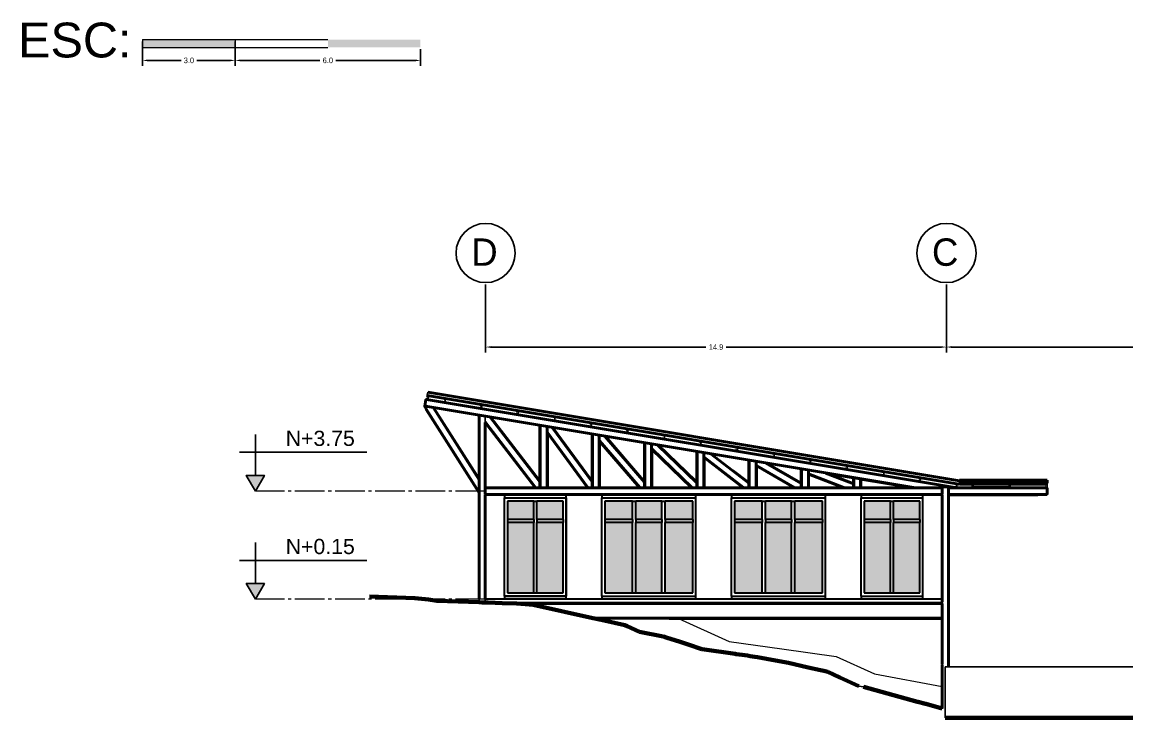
# Model space of a CAD drawing. Header units: metres. Extents: x -57 to 501, y 45 to 307.
# Drawn here: x -55.09 to -19.32, y 101.25 to 123.77 of the extents above; entities that cross this region are included whole.
import ezdxf

# ---------------------------------------------------------------- set-up
doc = ezdxf.new("R2010")
doc.units = ezdxf.units.M
doc.linetypes.add('ACAD_ISO04W100', pattern=[30, 24, -3, 0, -3])
doc.layers.add('Acotación', color=250, linetype='Continuous', lineweight=9)
doc.layers.add('Lámina', color=7, linetype='Continuous', lineweight=30)
doc.layers.add('atras', color=7, linetype='Continuous')
doc.layers.add('SectionCutEdges', color=7, linetype='Continuous')
doc.styles.add('Anotativo', font='arial.ttf')
doc.dimstyles.get("Standard").update_dxf_attribs({"dimtxt": 0.18, "dimasz": 0.18, "dimexe": 0.18, "dimexo": 0.0625, "dimgap": 0.09, "dimtad": 0, "dimtih": 1, "dimtoh": 1, "dimdec": 1, "dimzin": 0, "dimdsep": 46, "dimtxsty": 'Standard', "dimcen": 0.09, "dimadec": 0, "dimazin": 0, "dimtfac": 1, "dimtdec": 1, "dimtofl": 0, "dimtmove": 0, "dimatfit": 3, "dimfxl": 1, "dimtolj": 1, "dimtzin": 0, "dimarcsym": 0})

# ---------------------------------------------------------------- blocks, each defined once
blk = doc.blocks.new('*D33')
at = {"layer": 'atras', "color": 0, "lineweight": -2, "transparency": 16777216}
for p, q in [((-40.083, 115.271), (-40.083, 113.07)), ((-25.162, 115.271), (-25.162, 113.07)), ((-39.903, 113.25), (-32.952, 113.25)), ((-25.342, 113.25), (-32.292, 113.25))]:
    blk.add_line(p, q, dxfattribs=at)
at = {"layer": 'atras', "color": 0, "transparency": 16777216}
for points in [[(-39.903, 113.28), (-39.903, 113.22), (-40.083, 113.25)], [(-25.342, 113.28), (-25.342, 113.22), (-25.162, 113.25)]]:
    blk.add_solid(points, dxfattribs=at)
at = {"layer": 'Defpoints', "color": 0, "transparency": 16777216}
for p in [(-40.083, 115.334), (-25.162, 115.334), (-25.162, 113.25)]:
    blk.add_point(p, dxfattribs=at)
at = {"layer": 'atras', "color": 0, "transparency": 16777216, "insert": (-32.622, 113.25), "char_height": 0.18, "attachment_point": 5}
blk.add_mtext('\\A1;14.9', dxfattribs=at)
blk = doc.blocks.new('*D34')
at = {"layer": 'atras', "color": 0, "lineweight": -2, "transparency": 16777216}
for p, q in [((-25.162, 115.271), (-25.162, 113.07)), ((-10.102, 115.271), (-10.102, 113.07)), ((-24.982, 113.25), (-17.932, 113.25)), ((-10.282, 113.25), (-17.332, 113.25))]:
    blk.add_line(p, q, dxfattribs=at)
at = {"layer": 'atras', "color": 0, "transparency": 16777216}
for points in [[(-24.982, 113.28), (-24.982, 113.22), (-25.162, 113.25)], [(-10.282, 113.28), (-10.282, 113.22), (-10.102, 113.25)]]:
    blk.add_solid(points, dxfattribs=at)
at = {"layer": 'Defpoints', "color": 0, "transparency": 16777216}
for p in [(-25.162, 115.334), (-10.102, 115.334), (-10.102, 113.25)]:
    blk.add_point(p, dxfattribs=at)
at = {"layer": 'atras', "color": 0, "transparency": 16777216, "insert": (-17.632, 113.25), "char_height": 0.18, "attachment_point": 5}
blk.add_mtext('\\A1;15.1', dxfattribs=at)
blk = doc.blocks.new('*D82')
at = {"layer": 'Acotación', "color": 0, "lineweight": -2, "transparency": 16777216}
for p, q in [((-51.193, 123.137), (-51.193, 122.346)), ((-48.193, 123.137), (-48.193, 122.346)), ((-51.013, 122.526), (-49.948, 122.526)), ((-48.373, 122.526), (-49.438, 122.526))]:
    blk.add_line(p, q, dxfattribs=at)
at = {"layer": 'Acotación', "color": 0, "transparency": 16777216}
for points in [[(-51.013, 122.556), (-51.013, 122.496), (-51.193, 122.526)], [(-48.373, 122.556), (-48.373, 122.496), (-48.193, 122.526)]]:
    blk.add_solid(points, dxfattribs=at)
at = {"layer": 'Defpoints', "color": 0, "transparency": 16777216}
for p in [(-51.193, 123.199), (-48.193, 123.199), (-48.193, 122.526)]:
    blk.add_point(p, dxfattribs=at)
at = {"layer": 'Acotación', "color": 0, "transparency": 16777216, "insert": (-49.693, 122.526), "char_height": 0.18, "attachment_point": 5}
blk.add_mtext('\\A1;3.0', dxfattribs=at)
blk = doc.blocks.new('*D83')
at = {"layer": 'Acotación', "color": 0, "lineweight": -2, "transparency": 16777216}
for p, q in [((-48.193, 122.887), (-48.193, 122.346)), ((-42.193, 122.887), (-42.193, 122.346)), ((-48.013, 122.526), (-45.448, 122.526)), ((-42.373, 122.526), (-44.938, 122.526))]:
    blk.add_line(p, q, dxfattribs=at)
at = {"layer": 'Acotación', "color": 0, "transparency": 16777216}
for points in [[(-48.013, 122.556), (-48.013, 122.496), (-48.193, 122.526)], [(-42.373, 122.556), (-42.373, 122.496), (-42.193, 122.526)]]:
    blk.add_solid(points, dxfattribs=at)
at = {"layer": 'Defpoints', "color": 0, "transparency": 16777216}
for p in [(-48.193, 122.949), (-42.193, 122.949), (-42.193, 122.526)]:
    blk.add_point(p, dxfattribs=at)
at = {"layer": 'Acotación', "color": 0, "transparency": 16777216, "insert": (-45.193, 122.526), "char_height": 0.18, "attachment_point": 5}
blk.add_mtext('\\A1;6.0', dxfattribs=at)

msp = doc.modelspace()

# ---------------------------------------------------------------- hatches: boundary and pattern name
h = msp.add_hatch(color=256)
h.dxf.hatch_style = 1
h.set_gradient(color1=(147, 149, 152), name='HEMISPHERICAL')
h.paths.add_polyline_path([(-38.523, 108.265), (-39.373, 108.265), (-39.373, 107.671), (-38.523, 107.671)])
h.paths.add_polyline_path([(-37.573, 108.265), (-38.423, 108.265), (-38.423, 107.671), (-37.573, 107.671)])
h.paths.add_polyline_path([(-38.523, 107.571), (-39.373, 107.571), (-39.373, 105.291), (-38.523, 105.291)])
h.paths.add_polyline_path([(-37.573, 107.571), (-38.423, 107.571), (-38.423, 105.291), (-37.573, 105.291)])
h.paths.add_polyline_path([(-35.323, 108.265), (-36.223, 108.265), (-36.223, 107.671), (-35.323, 107.671)])
h.paths.add_polyline_path([(-34.373, 108.265), (-35.223, 108.265), (-35.223, 107.671), (-34.373, 107.671)])
h.paths.add_polyline_path([(-33.373, 108.265), (-34.273, 108.265), (-34.273, 107.671), (-33.373, 107.671)])
h.paths.add_polyline_path([(-35.323, 107.571), (-36.223, 107.571), (-36.223, 105.291), (-35.323, 105.291)])
h.paths.add_polyline_path([(-34.373, 107.571), (-35.223, 107.571), (-35.223, 105.291), (-34.373, 105.291)])
h.paths.add_polyline_path([(-33.373, 107.571), (-34.273, 107.571), (-34.273, 105.291), (-33.373, 105.291)])
h.paths.add_polyline_path([(-31.123, 108.265), (-32.023, 108.265), (-32.023, 107.671), (-31.123, 107.671)])
h.paths.add_polyline_path([(-30.173, 108.265), (-31.023, 108.265), (-31.023, 107.671), (-30.173, 107.671)])
h.paths.add_polyline_path([(-29.173, 108.265), (-30.073, 108.265), (-30.073, 107.671), (-29.173, 107.671)])
h.paths.add_polyline_path([(-26.973, 108.265), (-27.823, 108.265), (-27.823, 107.671), (-26.973, 107.671)])
h.paths.add_polyline_path([(-26.023, 108.265), (-26.873, 108.265), (-26.873, 107.671), (-26.023, 107.671)])
h.paths.add_polyline_path([(-31.123, 107.571), (-32.023, 107.571), (-32.023, 105.291), (-31.123, 105.291)])
h.paths.add_polyline_path([(-30.173, 107.571), (-31.023, 107.571), (-31.023, 105.291), (-30.173, 105.291)])
h.paths.add_polyline_path([(-29.173, 107.571), (-30.073, 107.571), (-30.073, 105.291), (-29.173, 105.291)])
h.paths.add_polyline_path([(-26.973, 107.571), (-27.823, 107.571), (-27.823, 105.291), (-26.973, 105.291)])
h.paths.add_polyline_path([(-26.023, 107.571), (-26.873, 107.571), (-26.873, 105.291), (-26.023, 105.291)])
at = {"layer": 'Acotación'}
h = msp.add_hatch(color=256, dxfattribs=at)
h.dxf.hatch_style = 1
h.paths.add_polyline_path([(-48.193, 123.199), (-51.193, 123.199), (-51.193, 122.949), (-48.193, 122.949)])
h.paths.add_polyline_path([(-42.193, 123.199), (-45.193, 123.199), (-45.193, 122.949), (-42.193, 122.949)])
at = {"layer": 'atras', "true_color": 0x939598}
h = msp.add_hatch(color=252, dxfattribs=at)
h.dxf.hatch_style = 1
h.paths.add_polyline_path([(-47.247, 109.098), (-47.833, 109.098), (-47.54, 108.591)])
h = msp.add_hatch(color=252, dxfattribs=at)
h.dxf.hatch_style = 1
h.paths.add_polyline_path([(-47.247, 105.598), (-47.833, 105.598), (-47.54, 105.091)])

# ---------------------------------------------------------------- linework, layer by layer
for p, q in [((-41.984, 111.64), (-41.98, 111.665)), ((-41.984, 111.64), (-41.979, 111.639)), ((-41.98, 111.665), (-41.977, 111.68)), ((-41.98, 111.665), (-41.93, 111.657)), ((-41.959, 111.789), (-41.979, 111.671)), ((-41.959, 111.789), (-41.979, 111.671)), ((-41.959, 111.789), (-41.979, 111.671)), ((-41.959, 111.789), (-41.979, 111.671)), ((-41.959, 111.789), (-41.979, 111.671)), ((-41.979, 111.639), (-41.975, 111.659)), ((-41.975, 111.695), (-41.977, 111.68)), ((-41.975, 111.695), (-41.959, 111.789)), ((-41.975, 111.695), (-24.753, 108.825)), ((-41.975, 111.659), (-41.936, 111.653)), ((-41.936, 111.653), (-41.951, 111.564)), ((-41.93, 111.657), (-41.947, 111.558)), ((-41.93, 111.657), (-41.435, 111.574)), ((-42.074, 111.339), (-42.075, 111.33)), ((-42.075, 111.33), (-42.034, 111.323)), ((-42.075, 111.329), (-42.012, 111.23)), ((-42.062, 111.327), (-42.075, 111.329)), ((-42.075, 111.329), (-42.075, 111.329)), ((-42.075, 111.329), (-42.075, 111.329)), ((-42.075, 111.329), (-42.075, 111.329)), ((-42.075, 111.329), (-42.075, 111.329)), ((-42.075, 111.329), (-42.075, 111.329)), ((-42.075, 111.329), (-42.075, 111.329)), ((-42.075, 111.329), (-42.075, 111.329)), ((-42.075, 111.329), (-42.075, 111.329)), ((-42.075, 111.329), (-42.075, 111.329)), ((-42.038, 111.557), (-42.074, 111.339)), ((-42.074, 111.339), (-42.035, 111.333)), ((-42.034, 111.322), (-42.062, 111.327)), ((-42.062, 111.327), (-42.019, 111.259)), ((-42.036, 111.566), (-42.038, 111.557)), ((-42.038, 111.557), (-41.999, 111.55)), ((-42.036, 111.566), (-41.997, 111.56)), ((-42.035, 111.333), (-42.034, 111.339)), ((-42.035, 111.33), (-42.035, 111.333)), ((-42.035, 111.33), (-42.025, 111.328)), ((-42.035, 111.33), (-42.034, 111.323)), ((-41.999, 111.55), (-42.034, 111.339)), ((-42.034, 111.323), (-42.034, 111.322)), ((-42.034, 111.322), (-42.019, 111.259)), ((-42.025, 111.328), (-41.789, 111.289)), ((-41.998, 111.557), (-41.999, 111.55)), ((-41.997, 111.56), (-41.998, 111.557)), ((-41.996, 111.566), (-41.997, 111.56)), ((-41.996, 111.566), (-41.992, 111.591)), ((-41.947, 111.558), (-41.996, 111.566)), ((-41.987, 111.59), (-41.992, 111.591)), ((-41.99, 111.57), (-41.987, 111.59)), ((-41.951, 111.564), (-41.99, 111.57)), ((-41.947, 111.558), (-41.452, 111.476)), ((-41.789, 111.289), (-41.779, 111.287)), ((-41.779, 111.287), (-40.296, 111.04)), ((-41.779, 111.287), (-41.777, 111.28)), ((-41.777, 111.28), (-40.298, 111.033)), ((-41.77, 111.278), (-41.777, 111.28)), ((-41.777, 111.28), (-41.777, 111.28)), ((-41.757, 111.276), (-41.77, 111.278)), ((-41.452, 111.476), (-41.448, 111.5)), ((-41.402, 111.467), (-41.452, 111.476)), ((-41.443, 111.499), (-41.448, 111.5)), ((-41.446, 111.48), (-41.443, 111.499)), ((-41.407, 111.473), (-41.446, 111.48)), ((-41.439, 111.55), (-41.435, 111.574)), ((-41.439, 111.55), (-41.434, 111.549)), ((-41.435, 111.574), (-41.386, 111.566)), ((-41.434, 111.549), (-41.431, 111.568)), ((-41.431, 111.568), (-41.392, 111.562)), ((-41.392, 111.562), (-41.407, 111.473)), ((-41.386, 111.566), (-41.402, 111.467)), ((-41.402, 111.467), (-40.268, 111.278)), ((-41.386, 111.566), (-40.252, 111.377)), ((-40.268, 111.278), (-40.264, 111.303)), ((-40.219, 111.27), (-40.268, 111.278)), ((-40.259, 111.302), (-40.264, 111.303)), ((-40.262, 111.282), (-40.259, 111.302)), ((-40.223, 111.276), (-40.262, 111.282)), ((-40.256, 111.352), (-40.252, 111.377)), ((-40.256, 111.352), (-40.251, 111.351)), ((-40.252, 111.377), (-40.202, 111.369)), ((-40.251, 111.351), (-40.248, 111.371)), ((-40.248, 111.371), (-40.208, 111.365)), ((-40.208, 111.365), (-40.223, 111.276)), ((-40.202, 111.369), (-40.219, 111.27)), ((-40.219, 111.27), (-39.084, 111.081)), ((-40.202, 111.369), (-39.068, 111.18)), ((-42.019, 111.259), (-42.012, 111.23)), ((-40.298, 111.033), (-40.296, 111.04)), ((-40.298, 111.03), (-40.298, 111.033)), ((-40.298, 111.03), (-40.298, 111.03)), ((-40.298, 111.03), (-40.258, 111.023)), ((-40.296, 111.04), (-40.096, 111.006)), ((-40.248, 111.021), (-40.258, 111.023)), ((-40.258, 111.023), (-40.258, 111.023)), ((-40.198, 111.013), (-40.248, 111.021)), ((-40.198, 111.013), (-40.098, 110.996)), ((-40.098, 110.996), (-40.096, 111.006)), ((-40.098, 110.828), (-40.098, 110.996)), ((-40.096, 111.006), (-39.937, 110.98)), ((-39.937, 110.98), (-39.923, 110.977)), ((-39.923, 110.977), (-38.325, 110.711)), ((-39.923, 110.977), (-39.917, 110.97)), ((-39.084, 111.081), (-39.08, 111.106)), ((-39.035, 111.073), (-39.084, 111.081)), ((-39.075, 111.105), (-39.08, 111.106)), ((-39.079, 111.085), (-39.075, 111.105)), ((-39.039, 111.079), (-39.079, 111.085)), ((-39.072, 111.155), (-39.068, 111.18)), ((-39.072, 111.155), (-39.067, 111.154)), ((-39.068, 111.18), (-39.019, 111.171)), ((-39.067, 111.154), (-39.064, 111.174)), ((-39.064, 111.174), (-39.024, 111.167)), ((-39.024, 111.167), (-39.039, 111.079)), ((-39.019, 111.171), (-39.035, 111.073)), ((-39.035, 111.073), (-37.901, 110.884)), ((-39.019, 111.171), (-37.884, 110.982)), ((-37.888, 110.958), (-37.884, 110.982)), ((-37.888, 110.958), (-37.883, 110.957)), ((-37.884, 110.982), (-37.835, 110.974)), ((-37.883, 110.957), (-37.88, 110.977)), ((-37.88, 110.977), (-37.841, 110.97)), ((-37.841, 110.97), (-37.856, 110.881)), ((-37.835, 110.974), (-37.851, 110.875)), ((-37.835, 110.974), (-36.701, 110.785)), ((-40.098, 110.812), (-40.098, 110.828)), ((-40.098, 110.812), (-40.028, 110.72)), ((-40.028, 110.72), (-40.018, 110.708)), ((-38.315, 110.71), (-38.325, 110.711)), ((-38.325, 110.704), (-38.325, 110.711)), ((-38.315, 110.71), (-38.095, 110.673)), ((-38.085, 110.671), (-38.095, 110.673)), ((-38.085, 110.486), (-38.085, 110.671)), ((-38.085, 110.671), (-37.929, 110.645)), ((-37.929, 110.645), (-37.915, 110.643)), ((-37.915, 110.643), (-36.633, 110.429)), ((-37.915, 110.643), (-37.909, 110.635)), ((-37.901, 110.884), (-37.897, 110.908)), ((-37.851, 110.875), (-37.901, 110.884)), ((-37.892, 110.908), (-37.897, 110.908)), ((-37.895, 110.888), (-37.892, 110.908)), ((-37.856, 110.881), (-37.895, 110.888)), ((-37.851, 110.875), (-36.717, 110.686)), ((-36.717, 110.686), (-36.713, 110.711)), ((-36.668, 110.678), (-36.717, 110.686)), ((-36.708, 110.71), (-36.713, 110.711)), ((-36.711, 110.691), (-36.708, 110.71)), ((-36.672, 110.684), (-36.711, 110.691)), ((-36.705, 110.76), (-36.701, 110.785)), ((-36.705, 110.76), (-36.7, 110.76)), ((-36.701, 110.785), (-36.651, 110.777)), ((-36.7, 110.76), (-36.697, 110.779)), ((-36.697, 110.779), (-36.657, 110.773)), ((-36.657, 110.773), (-36.672, 110.684)), ((-36.651, 110.777), (-36.668, 110.678)), ((-36.668, 110.678), (-35.533, 110.489)), ((-36.651, 110.777), (-35.517, 110.588)), ((-35.521, 110.563), (-35.517, 110.588)), ((-35.521, 110.563), (-35.516, 110.562)), ((-35.517, 110.588), (-35.468, 110.58)), ((-35.516, 110.562), (-35.513, 110.582)), ((-35.513, 110.582), (-35.473, 110.575)), ((-35.473, 110.575), (-35.488, 110.487)), ((-35.468, 110.58), (-35.484, 110.481)), ((-35.468, 110.58), (-34.333, 110.39)), ((-38.085, 110.469), (-38.085, 110.486)), ((-38.085, 110.432), (-38.085, 110.469)), ((-38.085, 110.415), (-38.085, 110.432)), ((-36.623, 110.427), (-36.633, 110.429)), ((-36.633, 110.422), (-36.633, 110.429)), ((-36.623, 110.427), (-36.403, 110.391)), ((-36.393, 110.389), (-36.403, 110.391)), ((-36.393, 110.22), (-36.393, 110.389)), ((-36.393, 110.389), (-36.223, 110.361)), ((-36.393, 110.205), (-36.393, 110.22)), ((-36.393, 110.174), (-36.393, 110.205)), ((-36.223, 110.361), (-36.208, 110.358)), ((-36.208, 110.358), (-34.94, 110.147)), ((-36.208, 110.358), (-36.201, 110.35)), ((-35.533, 110.489), (-35.529, 110.514)), ((-35.484, 110.481), (-35.533, 110.489)), ((-35.524, 110.513), (-35.529, 110.514)), ((-35.528, 110.493), (-35.524, 110.513)), ((-35.488, 110.487), (-35.528, 110.493)), ((-35.484, 110.481), (-34.35, 110.292)), ((-34.35, 110.292), (-34.346, 110.317)), ((-34.3, 110.284), (-34.35, 110.292)), ((-34.341, 110.316), (-34.346, 110.317)), ((-34.344, 110.296), (-34.341, 110.316)), ((-34.305, 110.289), (-34.344, 110.296)), ((-34.337, 110.366), (-34.333, 110.39)), ((-34.337, 110.366), (-34.332, 110.365)), ((-34.333, 110.39), (-34.284, 110.382)), ((-34.332, 110.365), (-34.329, 110.385)), ((-34.329, 110.385), (-34.29, 110.378)), ((-34.29, 110.378), (-34.305, 110.289)), ((-34.284, 110.382), (-34.3, 110.284)), ((-34.3, 110.284), (-33.166, 110.095)), ((-34.284, 110.382), (-33.15, 110.193)), ((-36.393, 110.159), (-36.393, 110.174)), ((-34.94, 110.147), (-34.93, 110.145)), ((-34.94, 110.14), (-34.94, 110.147)), ((-34.93, 110.145), (-34.71, 110.109)), ((-34.71, 110.109), (-34.7, 110.107)), ((-34.7, 109.954), (-34.7, 110.107)), ((-34.7, 110.107), (-34.508, 110.075)), ((-34.7, 109.94), (-34.7, 109.954)), ((-34.7, 109.915), (-34.7, 109.94)), ((-34.7, 109.902), (-34.7, 109.915)), ((-34.508, 110.075), (-34.491, 110.072)), ((-34.491, 110.072), (-33.248, 109.865)), ((-34.491, 110.072), (-34.483, 110.064)), ((-33.248, 109.865), (-33.238, 109.863)), ((-33.248, 109.858), (-33.248, 109.865)), ((-33.238, 109.863), (-33.017, 109.827)), ((-33.166, 110.095), (-33.162, 110.119)), ((-33.117, 110.086), (-33.166, 110.095)), ((-33.157, 110.118), (-33.162, 110.119)), ((-33.16, 110.099), (-33.157, 110.118)), ((-33.121, 110.092), (-33.16, 110.099)), ((-33.154, 110.169), (-33.15, 110.193)), ((-33.154, 110.169), (-33.149, 110.168)), ((-33.15, 110.193), (-33.1, 110.185)), ((-33.149, 110.168), (-33.145, 110.187)), ((-33.145, 110.187), (-33.106, 110.181)), ((-33.106, 110.181), (-33.121, 110.092)), ((-33.1, 110.185), (-33.117, 110.086)), ((-33.117, 110.086), (-31.982, 109.897)), ((-33.1, 110.185), (-31.966, 109.996)), ((-31.982, 109.897), (-31.978, 109.922)), ((-31.933, 109.889), (-31.982, 109.897)), ((-31.973, 109.921), (-31.978, 109.922)), ((-31.977, 109.901), (-31.973, 109.921)), ((-31.937, 109.895), (-31.977, 109.901)), ((-31.97, 109.971), (-31.966, 109.996)), ((-31.97, 109.971), (-31.965, 109.97)), ((-31.966, 109.996), (-31.917, 109.988)), ((-31.965, 109.97), (-31.962, 109.99)), ((-31.962, 109.99), (-31.922, 109.984)), ((-31.922, 109.984), (-31.937, 109.895)), ((-31.917, 109.988), (-31.933, 109.889)), ((-31.933, 109.889), (-30.799, 109.7)), ((-31.917, 109.988), (-30.782, 109.799)), ((-33.017, 109.827), (-33.008, 109.825)), ((-33.008, 109.686), (-33.008, 109.825)), ((-33.008, 109.825), (-32.777, 109.786)), ((-33.008, 109.673), (-33.008, 109.686)), ((-33.008, 109.655), (-33.008, 109.673)), ((-33.008, 109.643), (-33.008, 109.655)), ((-32.777, 109.786), (-32.757, 109.783)), ((-32.757, 109.783), (-31.555, 109.583)), ((-32.757, 109.783), (-32.746, 109.775)), ((-32.746, 109.775), (-32.063, 109.248)), ((-31.555, 109.583), (-31.545, 109.581)), ((-31.555, 109.576), (-31.555, 109.583)), ((-31.545, 109.581), (-31.325, 109.544)), ((-31.325, 109.544), (-31.315, 109.543)), ((-31.315, 109.416), (-31.315, 109.543)), ((-31.315, 109.543), (-31.005, 109.491)), ((-31.005, 109.491), (-30.977, 109.486)), ((-30.977, 109.486), (-29.863, 109.301)), ((-30.977, 109.486), (-30.961, 109.477)), ((-30.799, 109.7), (-30.795, 109.725)), ((-30.749, 109.692), (-30.799, 109.7)), ((-30.79, 109.724), (-30.795, 109.725)), ((-30.793, 109.704), (-30.79, 109.724)), ((-30.753, 109.698), (-30.793, 109.704)), ((-30.786, 109.774), (-30.782, 109.799)), ((-30.786, 109.774), (-30.781, 109.773)), ((-30.782, 109.799), (-30.733, 109.79)), ((-30.781, 109.773), (-30.778, 109.793)), ((-30.778, 109.793), (-30.739, 109.786)), ((-30.739, 109.786), (-30.753, 109.698)), ((-30.733, 109.79), (-30.749, 109.692)), ((-30.749, 109.692), (-29.615, 109.503)), ((-30.733, 109.79), (-29.599, 109.601)), ((-29.615, 109.503), (-29.611, 109.527)), ((-29.566, 109.495), (-29.615, 109.503)), ((-29.606, 109.527), (-29.611, 109.527)), ((-29.609, 109.507), (-29.606, 109.527)), ((-29.57, 109.5), (-29.609, 109.507)), ((-29.603, 109.577), (-29.599, 109.601)), ((-29.603, 109.577), (-29.598, 109.576)), ((-29.599, 109.601), (-29.549, 109.593)), ((-29.598, 109.576), (-29.594, 109.596)), ((-29.594, 109.596), (-29.555, 109.589)), ((-29.555, 109.589), (-29.57, 109.5)), ((-29.549, 109.593), (-29.566, 109.495)), ((-29.566, 109.495), (-28.431, 109.305)), ((-29.549, 109.593), (-28.415, 109.404)), ((-31.315, 109.404), (-31.315, 109.416)), ((-31.315, 109.393), (-31.315, 109.404)), ((-31.315, 109.381), (-31.315, 109.393)), ((-29.863, 109.301), (-29.853, 109.299)), ((-29.863, 109.294), (-29.863, 109.301)), ((-29.853, 109.299), (-29.633, 109.262)), ((-29.633, 109.262), (-29.623, 109.261)), ((-29.623, 109.143), (-29.623, 109.261)), ((-29.623, 109.261), (-29.076, 109.17)), ((-29.623, 109.132), (-29.623, 109.143)), ((-29.623, 109.127), (-29.623, 109.132)), ((-29.623, 109.117), (-29.623, 109.127)), ((-29.076, 109.17), (-29.027, 109.161)), ((-29.027, 109.161), (-28.996, 109.15)), ((-28.431, 109.305), (-28.427, 109.33)), ((-28.382, 109.297), (-28.431, 109.305)), ((-28.422, 109.329), (-28.427, 109.33)), ((-28.426, 109.31), (-28.422, 109.329)), ((-28.386, 109.303), (-28.426, 109.31)), ((-28.419, 109.379), (-28.415, 109.404)), ((-28.419, 109.379), (-28.414, 109.379)), ((-28.415, 109.404), (-28.366, 109.396)), ((-28.414, 109.379), (-28.411, 109.398)), ((-28.411, 109.398), (-28.371, 109.392)), ((-28.371, 109.392), (-28.386, 109.303)), ((-28.366, 109.396), (-28.382, 109.297)), ((-28.382, 109.297), (-27.248, 109.108)), ((-28.366, 109.396), (-27.231, 109.207)), ((-27.248, 109.108), (-27.244, 109.133)), ((-27.239, 109.132), (-27.244, 109.133)), ((-27.242, 109.112), (-27.239, 109.132)), ((-27.235, 109.182), (-27.231, 109.207)), ((-27.235, 109.182), (-27.23, 109.181)), ((-27.231, 109.207), (-27.182, 109.199)), ((-27.23, 109.181), (-27.227, 109.201)), ((-27.227, 109.201), (-27.188, 109.194)), ((-27.188, 109.194), (-27.202, 109.106)), ((-27.182, 109.199), (-27.198, 109.1)), ((-27.182, 109.199), (-26.048, 109.01)), ((-27.198, 109.1), (-27.248, 109.108)), ((-27.202, 109.106), (-27.242, 109.112)), ((-27.198, 109.1), (-26.064, 108.911)), ((-26.064, 108.911), (-26.06, 108.936)), ((-26.015, 108.903), (-26.064, 108.911)), ((-26.055, 108.935), (-26.06, 108.936)), ((-26.058, 108.915), (-26.055, 108.935)), ((-26.019, 108.908), (-26.058, 108.915)), ((-26.052, 108.985), (-26.048, 109.01)), ((-26.052, 108.985), (-26.047, 108.984)), ((-26.048, 109.01), (-25.998, 109.001)), ((-26.047, 108.984), (-26.043, 109.004)), ((-26.043, 109.004), (-26.004, 108.997)), ((-26.004, 108.997), (-26.019, 108.908)), ((-25.998, 109.001), (-26.015, 108.903)), ((-26.015, 108.903), (-24.88, 108.714)), ((-25.998, 109.001), (-24.864, 108.812)), ((-24.868, 108.788), (-24.864, 108.812)), ((-24.868, 108.788), (-24.863, 108.787)), ((-24.864, 108.812), (-24.815, 108.804)), ((-24.863, 108.787), (-24.86, 108.807)), ((-24.86, 108.807), (-24.82, 108.8)), ((-24.82, 108.8), (-24.835, 108.711)), ((-24.815, 108.804), (-24.831, 108.705)), ((-24.815, 108.804), (-24.758, 108.795)), ((-24.758, 108.795), (-24.755, 108.81)), ((-24.753, 108.825), (-24.755, 108.81)), ((-24.753, 108.825), (-24.737, 108.919)), ((-24.734, 108.843), (-24.734, 108.938)), ((-24.734, 108.938), (-24.734, 108.818)), ((-24.734, 108.938), (-24.734, 108.818)), ((-24.734, 108.938), (-24.734, 108.818)), ((-24.734, 108.938), (-24.734, 108.818)), ((-24.734, 108.938), (-24.734, 108.818)), ((-24.734, 108.843), (-24.734, 108.828)), ((-24.734, 108.828), (-21.898, 108.828)), ((-24.734, 108.812), (-24.734, 108.828)), ((-24.348, 108.805), (-24.298, 108.805)), ((-24.348, 108.78), (-24.348, 108.805)), ((-24.348, 108.78), (-24.343, 108.78)), ((-24.343, 108.78), (-24.343, 108.8)), ((-24.343, 108.8), (-24.303, 108.8)), ((-24.303, 108.8), (-24.303, 108.71)), ((-24.298, 108.805), (-24.298, 108.705)), ((-23.148, 108.805), (-23.098, 108.805)), ((-23.148, 108.78), (-23.148, 108.805)), ((-23.148, 108.78), (-23.143, 108.78)), ((-23.143, 108.78), (-23.143, 108.8)), ((-23.143, 108.8), (-23.103, 108.8)), ((-23.103, 108.8), (-23.103, 108.71)), ((-23.098, 108.805), (-23.098, 108.705)), ((-21.948, 108.805), (-21.898, 108.805)), ((-21.948, 108.78), (-21.948, 108.805)), ((-21.948, 108.78), (-21.943, 108.78)), ((-21.943, 108.78), (-21.943, 108.8)), ((-21.943, 108.8), (-21.903, 108.8)), ((-21.903, 108.8), (-21.903, 108.71)), ((-21.898, 108.843), (-21.898, 108.828)), ((-21.898, 108.812), (-21.898, 108.828)), ((-21.898, 108.805), (-21.898, 108.705)), ((-40.298, 108.528), (-40.298, 108.547)), ((-40.098, 108.696), (-40.098, 108.705)), ((-40.028, 108.705), (-40.098, 108.705)), ((-40.098, 108.465), (-40.098, 108.475)), ((-40.098, 108.465), (-25.298, 108.465)), ((-40.098, 108.461), (-40.098, 108.465)), ((-40.098, 108.461), (-39.473, 108.461)), ((-40.018, 108.705), (-40.028, 108.705)), ((-40.018, 108.705), (-38.517, 108.705)), ((-38.504, 108.705), (-38.517, 108.705)), ((-38.477, 108.705), (-38.504, 108.705)), ((-38.464, 108.705), (-38.477, 108.705)), ((-38.325, 108.705), (-38.464, 108.705)), ((-38.315, 108.705), (-38.325, 108.705)), ((-38.095, 108.705), (-38.315, 108.705)), ((-38.085, 108.705), (-38.095, 108.705)), ((-38.085, 108.705), (-36.822, 108.705)), ((-37.473, 108.461), (-36.323, 108.461)), ((-36.81, 108.705), (-36.822, 108.705)), ((-36.782, 108.705), (-36.81, 108.705)), ((-36.77, 108.705), (-36.782, 108.705)), ((-36.633, 108.705), (-36.77, 108.705)), ((-36.623, 108.705), (-36.633, 108.705)), ((-36.403, 108.705), (-36.623, 108.705)), ((-36.393, 108.705), (-36.403, 108.705)), ((-36.393, 108.705), (-35.139, 108.705)), ((-35.126, 108.705), (-35.139, 108.705)), ((-35.099, 108.705), (-35.126, 108.705)), ((-35.086, 108.705), (-35.099, 108.705)), ((-34.94, 108.705), (-35.086, 108.705)), ((-34.93, 108.705), (-34.94, 108.705)), ((-34.71, 108.705), (-34.93, 108.705)), ((-34.7, 108.705), (-34.71, 108.705)), ((-34.7, 108.705), (-33.461, 108.705)), ((-33.446, 108.705), (-33.461, 108.705)), ((-33.421, 108.705), (-33.446, 108.705)), ((-33.406, 108.705), (-33.421, 108.705)), ((-33.248, 108.705), (-33.406, 108.705)), ((-33.273, 108.461), (-32.123, 108.461)), ((-33.238, 108.705), (-33.248, 108.705)), ((-33.017, 108.705), (-33.238, 108.705)), ((-33.008, 108.705), (-33.017, 108.705)), ((-33.008, 108.705), (-32.704, 108.705)), ((-32.704, 108.705), (-32.058, 108.705)), ((-32.058, 108.705), (-31.792, 108.705)), ((-31.776, 108.705), (-31.792, 108.705)), ((-31.752, 108.705), (-31.776, 108.705)), ((-31.736, 108.705), (-31.752, 108.705)), ((-31.555, 108.705), (-31.736, 108.705)), ((-31.545, 108.705), (-31.555, 108.705)), ((-31.325, 108.705), (-31.545, 108.705)), ((-31.315, 108.705), (-31.325, 108.705)), ((-31.315, 108.705), (-31.143, 108.705)), ((-31.143, 108.705), (-30.143, 108.705)), ((-30.123, 108.705), (-30.143, 108.705)), ((-30.103, 108.705), (-30.123, 108.705)), ((-30.083, 108.705), (-30.103, 108.705)), ((-29.863, 108.705), (-30.083, 108.705)), ((-29.853, 108.705), (-29.863, 108.705)), ((-29.633, 108.705), (-29.853, 108.705)), ((-29.623, 108.705), (-29.633, 108.705)), ((-29.623, 108.705), (-28.546, 108.705)), ((-29.073, 108.461), (-27.923, 108.461)), ((-28.519, 108.705), (-28.546, 108.705)), ((-28.506, 108.705), (-28.519, 108.705)), ((-28.479, 108.705), (-28.506, 108.705)), ((-28.17, 108.705), (-28.479, 108.705)), ((-28.16, 108.705), (-28.17, 108.705)), ((-27.94, 108.705), (-28.16, 108.705)), ((-27.93, 108.705), (-27.94, 108.705)), ((-27.93, 108.705), (-26.331, 108.705)), ((-26.331, 108.705), (-26.291, 108.705)), ((-26.291, 108.705), (-26.231, 108.705)), ((-26.231, 108.705), (-25.298, 108.705)), ((-25.923, 108.461), (-25.298, 108.461)), ((-25.298, 108.715), (-25.098, 108.715)), ((-25.298, 108.705), (-25.298, 108.715)), ((-25.298, 108.705), (-25.198, 108.705)), ((-25.298, 108.696), (-25.298, 108.705)), ((-25.298, 108.465), (-25.298, 108.475)), ((-25.298, 108.465), (-25.298, 108.461)), ((-25.198, 108.705), (-25.098, 108.705)), ((-25.098, 108.705), (-25.098, 108.715)), ((-25.098, 108.696), (-25.098, 108.705)), ((-25.098, 108.705), (-24.891, 108.705)), ((-25.098, 108.465), (-25.098, 108.475)), ((-24.891, 108.705), (-24.831, 108.705)), ((-24.88, 108.714), (-24.876, 108.738)), ((-24.831, 108.705), (-24.88, 108.714)), ((-24.871, 108.737), (-24.876, 108.738)), ((-24.875, 108.718), (-24.871, 108.737)), ((-24.835, 108.711), (-24.875, 108.718)), ((-24.831, 108.705), (-24.348, 108.705)), ((-24.343, 108.73), (-24.348, 108.73)), ((-24.348, 108.705), (-24.348, 108.73)), ((-24.298, 108.705), (-24.348, 108.705)), ((-24.343, 108.71), (-24.343, 108.73)), ((-24.303, 108.71), (-24.343, 108.71)), ((-23.143, 108.73), (-23.148, 108.73)), ((-23.148, 108.705), (-23.148, 108.73)), ((-23.098, 108.705), (-23.148, 108.705)), ((-23.143, 108.71), (-23.143, 108.73)), ((-23.103, 108.71), (-23.143, 108.71)), ((-21.948, 108.705), (-23.098, 108.705)), ((-22.193, 108.465), (-22.206, 108.465)), ((-22.193, 108.465), (-21.907, 108.465)), ((-21.943, 108.73), (-21.948, 108.73)), ((-21.948, 108.705), (-21.948, 108.73)), ((-21.898, 108.705), (-21.948, 108.705)), ((-21.943, 108.71), (-21.943, 108.73)), ((-21.903, 108.71), (-21.943, 108.71)), ((-21.898, 108.465), (-21.907, 108.465)), ((-21.898, 108.696), (-21.898, 108.705)), ((-21.898, 108.465), (-21.898, 108.475)), ((-21.895, 108.465), (-21.898, 108.465)), ((-40.198, 104.987), (-40.198, 104.996)), ((-40.098, 104.996), (-40.098, 105.091)), ((-40.098, 104.984), (-40.098, 104.996)), ((-25.298, 104.981), (-25.298, 104.996)), ((-25.298, 104.965), (-25.298, 104.981)), ((-25.298, 104.965), (-25.298, 104.949)), ((-25.298, 104.481), (-25.298, 104.465)), ((-36.543, 104.465), (-36.365, 104.465)), ((-36.365, 104.465), (-36.408, 104.435)), ((-36.365, 104.465), (-36.323, 104.465)), ((-36.323, 104.465), (-36.34, 104.42)), ((-36.323, 104.465), (-35.712, 104.465)), ((-35.712, 104.465), (-35.152, 104.465)), ((-35.152, 104.465), (-34.144, 104.465)), ((-26.728, 104.465), (-26.718, 104.465)), ((-25.298, 102.978), (-25.298, 102.996)), ((-27.997, 102.279), (-27.852, 102.249)), ((-25.298, 101.54), (-25.298, 101.553))]:
    msp.add_line(p, q)
at = {"lineweight": 50}
for p, q in [((-41.977, 111.68), (-24.755, 108.81)), ((-24.737, 108.919), (-41.959, 111.789)), ((-42.034, 111.339), (-26.231, 108.705)), ((-41.998, 111.557), (-24.891, 108.705)), ((-41.77, 111.278), (-40.298, 108.958)), ((-41.757, 111.276), (-40.298, 108.976)), ((-42.019, 111.259), (-40.298, 108.547)), ((-42.012, 111.23), (-40.298, 108.528)), ((-40.298, 108.976), (-40.298, 111.03)), ((-39.937, 110.98), (-38.325, 108.886)), ((-39.917, 110.97), (-38.365, 108.954)), ((-40.098, 110.828), (-38.464, 108.705)), ((-40.098, 108.705), (-40.098, 110.812)), ((-40.018, 110.708), (-38.477, 108.705)), ((-38.325, 108.902), (-38.325, 110.704)), ((-38.315, 108.705), (-38.315, 110.71)), ((-38.095, 108.705), (-38.095, 110.673)), ((-37.929, 110.645), (-36.633, 108.891)), ((-37.909, 110.635), (-36.673, 108.961)), ((-38.085, 110.486), (-36.77, 108.705)), ((-38.085, 110.469), (-36.782, 108.705)), ((-38.085, 108.705), (-38.085, 110.415)), ((-36.633, 108.907), (-36.633, 110.422)), ((-36.623, 108.705), (-36.623, 110.427)), ((-36.403, 108.705), (-36.403, 110.391)), ((-36.393, 110.22), (-35.086, 108.705)), ((-36.393, 110.205), (-35.099, 108.705)), ((-36.223, 110.361), (-34.94, 108.874)), ((-36.201, 110.35), (-34.98, 108.935)), ((-36.393, 108.705), (-36.393, 110.159)), ((-34.94, 108.889), (-34.94, 110.14)), ((-34.93, 108.705), (-34.93, 110.145)), ((-34.71, 108.705), (-34.71, 110.109)), ((-34.7, 109.954), (-33.406, 108.705)), ((-34.7, 109.94), (-33.421, 108.705)), ((-34.7, 108.705), (-34.7, 109.902)), ((-34.508, 110.075), (-33.248, 108.859)), ((-34.483, 110.064), (-33.288, 108.911)), ((-33.248, 108.872), (-33.248, 109.858)), ((-33.238, 108.705), (-33.238, 109.863)), ((-33.017, 108.705), (-33.017, 109.827)), ((-33.008, 109.686), (-31.736, 108.705)), ((-33.008, 109.673), (-31.752, 108.705)), ((-33.008, 108.705), (-33.008, 109.643)), ((-32.777, 109.786), (-31.555, 108.845)), ((-31.555, 108.857), (-31.555, 109.576)), ((-31.545, 108.705), (-31.545, 109.581)), ((-31.325, 108.705), (-31.325, 109.544)), ((-31.005, 109.491), (-29.863, 108.833)), ((-32.063, 109.248), (-31.621, 108.907)), ((-31.315, 109.416), (-30.083, 108.705)), ((-31.315, 109.404), (-30.103, 108.705)), ((-31.315, 108.92), (-31.315, 109.381)), ((-30.961, 109.477), (-29.903, 108.867)), ((-29.863, 108.844), (-29.863, 109.294)), ((-29.853, 108.705), (-29.853, 109.299)), ((-29.633, 108.705), (-29.633, 109.262)), ((-29.623, 109.143), (-28.479, 108.705)), ((-29.623, 109.132), (-28.506, 108.705)), ((-29.076, 109.17), (-28.17, 108.823)), ((-29.027, 109.161), (-28.17, 109.019)), ((-28.996, 109.15), (-28.21, 108.849)), ((-40.298, 108.958), (-40.298, 108.976)), ((-40.298, 108.547), (-40.298, 108.958)), ((-38.365, 108.954), (-38.355, 108.941)), ((-38.355, 108.941), (-38.325, 108.902)), ((-38.325, 108.902), (-38.325, 108.886)), ((-38.325, 108.886), (-38.325, 108.705)), ((-36.673, 108.961), (-36.663, 108.948)), ((-36.663, 108.948), (-36.633, 108.907)), ((-36.633, 108.907), (-36.633, 108.891)), ((-36.633, 108.891), (-36.633, 108.705)), ((-34.98, 108.935), (-34.97, 108.924)), ((-34.97, 108.924), (-34.94, 108.889)), ((-34.94, 108.889), (-34.94, 108.874)), ((-34.94, 108.874), (-34.94, 108.705)), ((-33.288, 108.911), (-33.278, 108.901)), ((-33.278, 108.901), (-33.248, 108.872)), ((-33.248, 108.872), (-33.248, 108.859)), ((-33.248, 108.859), (-33.248, 108.705)), ((-31.621, 108.907), (-31.617, 108.904)), ((-31.617, 108.904), (-31.61, 108.899)), ((-31.61, 108.899), (-31.595, 108.888)), ((-31.595, 108.888), (-31.585, 108.88)), ((-31.585, 108.88), (-31.555, 108.857)), ((-31.555, 108.857), (-31.555, 108.845)), ((-31.555, 108.845), (-31.555, 108.705)), ((-31.315, 108.705), (-31.315, 108.92)), ((-29.903, 108.867), (-29.893, 108.861)), ((-29.893, 108.861), (-29.863, 108.844)), ((-29.863, 108.844), (-29.863, 108.833)), ((-29.863, 108.833), (-29.863, 108.705)), ((-29.623, 108.705), (-29.623, 109.117)), ((-28.21, 108.849), (-28.2, 108.845)), ((-28.2, 108.845), (-28.17, 108.834)), ((-28.17, 109.019), (-28.16, 109.017)), ((-28.17, 109.012), (-28.17, 109.019)), ((-28.17, 108.834), (-28.17, 109.012)), ((-28.17, 108.834), (-28.17, 108.823)), ((-28.17, 108.823), (-28.17, 108.705)), ((-28.16, 108.705), (-28.16, 109.017)), ((-28.16, 109.017), (-27.94, 108.98)), ((-27.94, 108.705), (-27.94, 108.98)), ((-27.94, 108.98), (-27.93, 108.979)), ((-27.93, 108.979), (-26.291, 108.705)), ((-27.93, 108.972), (-27.93, 108.979)), ((-27.93, 108.705), (-27.93, 108.972)), ((-21.898, 108.938), (-24.734, 108.938)), ((-24.734, 108.843), (-21.898, 108.843)), ((-24.734, 108.812), (-21.898, 108.812)), ((-21.898, 108.843), (-21.898, 108.938)), ((-40.298, 107.331), (-40.298, 108.528)), ((-40.098, 108.696), (-25.298, 108.696)), ((-40.098, 108.475), (-40.098, 108.696)), ((-40.098, 108.475), (-25.298, 108.475)), ((-40.098, 105.091), (-40.098, 108.461)), ((-25.298, 108.696), (-25.298, 108.475)), ((-25.298, 108.461), (-25.298, 105.091)), ((-25.098, 108.696), (-21.898, 108.696)), ((-25.098, 108.475), (-25.098, 108.696)), ((-25.098, 108.475), (-21.898, 108.475)), ((-25.098, 108.465), (-22.206, 108.465)), ((-25.098, 108.465), (-25.098, 105.928)), ((-24.298, 108.705), (-23.148, 108.705)), ((-21.898, 108.696), (-21.898, 108.475)), ((-40.298, 107.331), (-40.298, 105.091)), ((-25.098, 105.807), (-25.098, 105.928)), ((-25.098, 105.801), (-25.098, 105.807)), ((-25.098, 105.7), (-25.098, 105.801)), ((-25.098, 105.69), (-25.098, 105.7)), ((-25.098, 105.466), (-25.098, 105.69)), ((-25.098, 105.456), (-25.098, 105.466)), ((-25.098, 105.446), (-25.098, 105.456)), ((-25.098, 105.277), (-25.098, 105.446)), ((-25.098, 105.261), (-25.098, 105.277)), ((-25.098, 105.091), (-25.098, 105.261)), ((-25.298, 104.965), (-39.543, 104.965)), ((-39.074, 104.949), (-25.298, 104.949)), ((-25.298, 104.996), (-25.298, 105.091)), ((-25.298, 104.949), (-25.298, 104.481)), ((-25.098, 104.996), (-25.098, 105.091)), ((-25.098, 104.996), (-25.098, 104.981)), ((-25.098, 104.981), (-25.098, 103.155)), ((-36.615, 104.481), (-25.298, 104.481)), ((-34.144, 104.465), (-33.54, 104.465)), ((-33.54, 104.465), (-32.881, 104.465)), ((-32.33, 104.465), (-32.881, 104.465)), ((-32.33, 104.465), (-31.962, 104.465)), ((-31.962, 104.465), (-31.553, 104.465)), ((-31.553, 104.465), (-31.416, 104.465)), ((-31.416, 104.465), (-30.954, 104.465)), ((-30.954, 104.465), (-30.638, 104.465)), ((-30.638, 104.465), (-30.329, 104.465)), ((-30.329, 104.465), (-30.1, 104.465)), ((-30.1, 104.465), (-29.723, 104.465)), ((-29.723, 104.465), (-29.159, 104.465)), ((-29.159, 104.465), (-28.854, 104.465)), ((-28.854, 104.465), (-26.728, 104.465)), ((-26.718, 104.465), (-26.491, 104.465)), ((-26.491, 104.465), (-26.481, 104.465)), ((-26.481, 104.465), (-26.242, 104.465)), ((-26.242, 104.465), (-26.23, 104.465)), ((-26.23, 104.465), (-25.969, 104.465)), ((-25.969, 104.465), (-25.958, 104.465)), ((-25.958, 104.465), (-25.298, 104.465)), ((-25.298, 103.426), (-25.298, 104.465)), ((-25.298, 103.407), (-25.298, 103.426)), ((-25.298, 102.996), (-25.298, 103.407)), ((-25.098, 103.145), (-25.098, 103.155)), ((-25.098, 102.925), (-25.098, 103.145)), ((-25.298, 101.553), (-25.298, 102.978))]:
    msp.add_line(p, q, dxfattribs=at)
at = {"lineweight": 35}
for p, q in [((-39.473, 108.461), (-39.473, 108.365)), ((-37.473, 108.365), (-37.473, 108.461)), ((-36.323, 108.461), (-36.323, 108.365)), ((-33.273, 108.365), (-33.273, 108.461)), ((-32.123, 108.461), (-32.123, 108.365)), ((-29.073, 108.365), (-29.073, 108.461)), ((-27.923, 108.461), (-27.923, 108.365)), ((-25.923, 108.365), (-25.923, 108.461)), ((-39.473, 105.191), (-39.473, 108.365)), ((-39.473, 108.365), (-37.473, 108.365)), ((-39.473, 108.365), (-37.473, 108.365)), ((-39.473, 105.191), (-39.473, 108.365)), ((-39.373, 108.265), (-39.373, 107.671)), ((-38.523, 108.265), (-39.373, 108.265)), ((-38.523, 108.265), (-38.423, 108.265)), ((-38.523, 107.671), (-38.523, 108.265)), ((-37.573, 108.265), (-38.423, 108.265)), ((-38.423, 107.671), (-38.423, 108.265)), ((-37.573, 107.671), (-37.573, 108.265)), ((-37.473, 105.191), (-37.473, 108.365)), ((-37.473, 108.365), (-37.473, 105.191)), ((-36.323, 108.365), (-33.273, 108.365)), ((-36.323, 105.191), (-36.323, 108.365)), ((-36.223, 108.265), (-36.223, 107.671)), ((-35.323, 108.265), (-36.223, 108.265)), ((-35.323, 108.265), (-35.223, 108.265)), ((-35.323, 107.671), (-35.323, 108.265)), ((-35.223, 107.671), (-35.223, 108.265)), ((-34.373, 108.265), (-35.223, 108.265)), ((-34.373, 108.265), (-34.273, 108.265)), ((-34.373, 107.671), (-34.373, 108.265)), ((-33.373, 108.265), (-34.273, 108.265)), ((-34.273, 107.671), (-34.273, 108.265)), ((-33.373, 107.671), (-33.373, 108.265)), ((-33.273, 105.191), (-33.273, 108.365)), ((-32.123, 105.191), (-32.123, 108.365)), ((-32.123, 108.365), (-29.073, 108.365)), ((-32.023, 108.265), (-32.023, 107.671)), ((-31.123, 108.265), (-32.023, 108.265)), ((-31.123, 108.265), (-31.023, 108.265)), ((-31.123, 107.671), (-31.123, 108.265)), ((-31.023, 107.671), (-31.023, 108.265)), ((-30.173, 108.265), (-31.023, 108.265)), ((-30.173, 108.265), (-30.073, 108.265)), ((-30.173, 107.671), (-30.173, 108.265)), ((-30.073, 107.671), (-30.073, 108.265)), ((-29.173, 108.265), (-30.073, 108.265)), ((-29.173, 107.671), (-29.173, 108.265)), ((-29.073, 105.191), (-29.073, 108.365)), ((-27.923, 105.191), (-27.923, 108.365)), ((-27.923, 108.365), (-25.923, 108.365)), ((-27.823, 108.265), (-27.823, 107.671)), ((-26.973, 108.265), (-27.823, 108.265)), ((-26.973, 108.265), (-26.873, 108.265)), ((-26.973, 107.671), (-26.973, 108.265)), ((-26.023, 108.265), (-26.873, 108.265)), ((-26.873, 107.671), (-26.873, 108.265)), ((-26.023, 107.671), (-26.023, 108.265)), ((-25.923, 105.191), (-25.923, 108.365)), ((-38.523, 107.671), (-39.373, 107.671)), ((-39.373, 107.671), (-39.373, 107.571)), ((-38.523, 107.571), (-39.373, 107.571)), ((-39.373, 107.571), (-39.373, 105.291)), ((-38.523, 107.671), (-38.523, 107.571)), ((-38.523, 105.291), (-38.523, 107.571)), ((-37.573, 107.671), (-38.423, 107.671)), ((-38.423, 107.671), (-38.423, 107.571)), ((-37.573, 107.571), (-38.423, 107.571)), ((-38.423, 105.291), (-38.423, 107.571)), ((-37.573, 107.671), (-37.573, 107.571)), ((-37.573, 105.291), (-37.573, 107.571)), ((-35.323, 107.671), (-36.223, 107.671)), ((-36.223, 107.671), (-36.223, 107.571)), ((-35.323, 107.571), (-36.223, 107.571)), ((-36.223, 107.571), (-36.223, 105.291)), ((-35.323, 107.671), (-35.323, 107.571)), ((-35.323, 105.291), (-35.323, 107.571)), ((-34.373, 107.671), (-35.223, 107.671)), ((-35.223, 107.671), (-35.223, 107.571)), ((-34.373, 107.571), (-35.223, 107.571)), ((-35.223, 105.291), (-35.223, 107.571)), ((-34.373, 107.671), (-34.373, 107.571)), ((-34.373, 105.291), (-34.373, 107.571)), ((-33.373, 107.671), (-34.273, 107.671)), ((-34.273, 107.671), (-34.273, 107.571)), ((-33.373, 107.571), (-34.273, 107.571)), ((-34.273, 105.291), (-34.273, 107.571)), ((-33.373, 107.671), (-33.373, 107.571)), ((-33.373, 105.291), (-33.373, 107.571)), ((-31.123, 107.671), (-32.023, 107.671)), ((-32.023, 107.671), (-32.023, 107.571)), ((-31.123, 107.571), (-32.023, 107.571)), ((-32.023, 107.571), (-32.023, 105.291)), ((-31.123, 107.671), (-31.123, 107.571)), ((-31.123, 105.291), (-31.123, 107.571)), ((-30.173, 107.671), (-31.023, 107.671)), ((-31.023, 107.671), (-31.023, 107.571)), ((-30.173, 107.571), (-31.023, 107.571)), ((-31.023, 105.291), (-31.023, 107.571)), ((-30.173, 107.671), (-30.173, 107.571)), ((-30.173, 105.291), (-30.173, 107.571)), ((-29.173, 107.671), (-30.073, 107.671)), ((-30.073, 107.671), (-30.073, 107.571)), ((-29.173, 107.571), (-30.073, 107.571)), ((-30.073, 105.291), (-30.073, 107.571)), ((-29.173, 107.671), (-29.173, 107.571)), ((-29.173, 105.291), (-29.173, 107.571)), ((-26.973, 107.671), (-27.823, 107.671)), ((-27.823, 107.671), (-27.823, 107.571)), ((-26.973, 107.571), (-27.823, 107.571)), ((-27.823, 107.571), (-27.823, 105.291)), ((-26.973, 107.671), (-26.973, 107.571)), ((-26.973, 105.291), (-26.973, 107.571)), ((-26.023, 107.671), (-26.873, 107.671)), ((-26.873, 107.671), (-26.873, 107.571)), ((-26.023, 107.571), (-26.873, 107.571)), ((-26.873, 105.291), (-26.873, 107.571)), ((-26.023, 107.671), (-26.023, 107.571)), ((-26.023, 105.291), (-26.023, 107.571)), ((-39.473, 105.191), (-37.473, 105.191)), ((-39.473, 105.191), (-39.473, 105.091)), ((-37.473, 105.191), (-39.473, 105.191)), ((-39.373, 105.291), (-38.523, 105.291)), ((-38.523, 105.291), (-38.423, 105.291)), ((-38.423, 105.291), (-37.573, 105.291)), ((-37.473, 105.091), (-37.473, 105.191)), ((-36.323, 105.191), (-33.273, 105.191)), ((-36.323, 105.191), (-36.323, 105.091)), ((-36.223, 105.291), (-35.323, 105.291)), ((-35.323, 105.291), (-35.223, 105.291)), ((-35.223, 105.291), (-34.373, 105.291)), ((-34.373, 105.291), (-34.273, 105.291)), ((-34.273, 105.291), (-33.373, 105.291)), ((-33.273, 105.091), (-33.273, 105.191)), ((-32.123, 105.191), (-29.073, 105.191)), ((-32.123, 105.191), (-32.123, 105.091)), ((-32.023, 105.291), (-31.123, 105.291)), ((-31.123, 105.291), (-31.023, 105.291)), ((-31.023, 105.291), (-30.173, 105.291)), ((-30.173, 105.291), (-30.073, 105.291)), ((-30.073, 105.291), (-29.173, 105.291)), ((-29.073, 105.091), (-29.073, 105.191)), ((-27.923, 105.191), (-25.923, 105.191)), ((-27.923, 105.191), (-27.923, 105.091)), ((-27.823, 105.291), (-26.973, 105.291)), ((-26.973, 105.291), (-26.873, 105.291)), ((-26.873, 105.291), (-26.023, 105.291)), ((-25.923, 105.091), (-25.923, 105.191)), ((-39.473, 105.091), (-40.098, 105.091)), ((-37.473, 105.091), (-39.473, 105.091)), ((-36.323, 105.091), (-37.473, 105.091)), ((-33.273, 105.091), (-36.323, 105.091)), ((-32.123, 105.091), (-33.273, 105.091)), ((-29.073, 105.091), (-32.123, 105.091)), ((-27.923, 105.091), (-29.073, 105.091)), ((-25.923, 105.091), (-27.923, 105.091)), ((-25.298, 105.091), (-25.923, 105.091))]:
    msp.add_line(p, q, dxfattribs=at)
at = {"color": 251, "true_color": 0x636466}
for p, q in [((-25.098, 102.901), (-25.198, 102.901)), ((-25.098, 102.915), (-25.098, 102.925)), ((-25.098, 102.911), (-25.098, 102.915)), ((-25.098, 102.901), (-25.098, 102.911)), ((-24.473, 102.901), (-25.098, 102.901)), ((-23.745, 102.901), (-24.473, 102.901)), ((-23.432, 102.901), (-23.745, 102.901)), ((-23.146, 102.901), (-23.432, 102.901)), ((-21.978, 102.901), (-23.146, 102.901)), ((-21.863, 102.901), (-21.978, 102.901)), ((-21.13, 102.901), (-21.863, 102.901)), ((-20.351, 102.901), (-21.13, 102.901)), ((-20.341, 102.901), (-20.351, 102.901)), ((-20.331, 102.901), (-20.341, 102.901)), ((-20.292, 102.901), (-20.331, 102.901)), ((-20.185, 102.901), (-20.292, 102.901)), ((-19.616, 102.901), (-20.185, 102.901)), ((-19.463, 102.901), (-19.616, 102.901)), ((-18.975, 102.901), (-19.463, 102.901))]:
    msp.add_line(p, q, dxfattribs=at)
at = {"color": 9, "lineweight": 5, "true_color": 0xc7c8ca}
msp.add_lwpolyline([(-33.842, 104.465), (-32.201, 103.724), (-30.486, 103.485), (-28.735, 103.241), (-27.491, 102.671), (-25.298, 102.265)], dxfattribs=at)
at = {"layer": 'Acotación'}
for p, q in [((-51.193, 123.199), (-48.193, 123.199)), ((-51.193, 123.199), (-51.193, 122.949)), ((-48.193, 123.199), (-45.193, 123.199)), ((-48.193, 123.199), (-48.193, 122.949)), ((-51.193, 122.949), (-48.193, 122.949)), ((-48.193, 122.949), (-45.193, 122.949))]:
    msp.add_line(p, q, dxfattribs=at)
at = {"layer": 'Acotación', "color": 252, "linetype": 'ACAD_ISO04W100', "ltscale": 0.04, "true_color": 0x939598}
for p, q in [((-40.098, 108.591), (-47.54, 108.591)), ((-40.098, 105.091), (-47.54, 105.091))]:
    msp.add_line(p, q, dxfattribs=at)
at = {"layer": 'atras', "color": 252, "true_color": 0x939598}
for p, q in [((-47.54, 109.098), (-47.54, 110.423)), ((-48.049, 109.845), (-43.936, 109.845)), ((-47.54, 105.598), (-47.54, 106.923)), ((-48.049, 106.345), (-43.936, 106.345))]:
    msp.add_line(p, q, dxfattribs=at)
at = {"layer": 'atras', "lineweight": 80}
for p, q in [((-43.841, 105.175), (-42.374, 105.126)), ((-42.374, 105.126), (-41.938, 105.076)), ((-41.938, 105.076), (-41.669, 105.036)), ((-41.669, 105.036), (-40.298, 104.991)), ((-40.298, 104.991), (-40.198, 104.987)), ((-40.198, 104.987), (-40.098, 104.984)), ((-40.098, 104.984), (-40.003, 104.981)), ((-40.003, 104.981), (-39.543, 104.965)), ((-39.543, 104.965), (-39.083, 104.95)), ((-39.074, 104.949), (-38.547, 104.912)), ((-38.547, 104.912), (-36.615, 104.481)), ((-36.615, 104.481), (-36.543, 104.465)), ((-36.543, 104.465), (-36.408, 104.435)), ((-36.408, 104.435), (-36.34, 104.42)), ((-36.34, 104.42), (-35.571, 104.249)), ((-35.571, 104.249), (-35.495, 104.215)), ((-35.495, 104.215), (-35.099, 104.038)), ((-35.099, 104.038), (-34.333, 103.884)), ((-34.333, 103.884), (-34.321, 103.882)), ((-34.321, 103.882), (-34.241, 103.855)), ((-34.241, 103.855), (-33.785, 103.705)), ((-33.785, 103.705), (-33.753, 103.695)), ((-33.753, 103.695), (-33.721, 103.684)), ((-33.721, 103.684), (-33.526, 103.62)), ((-33.526, 103.62), (-33.084, 103.475)), ((-33.084, 103.475), (-33.069, 103.473)), ((-33.069, 103.473), (-32.005, 103.32)), ((-32.005, 103.32), (-31.971, 103.315)), ((-31.971, 103.315), (-31.774, 103.287)), ((-31.774, 103.287), (-31.607, 103.263)), ((-31.607, 103.263), (-31.513, 103.249)), ((-31.513, 103.249), (-31.363, 103.223)), ((-31.363, 103.223), (-31.284, 103.209)), ((-31.284, 103.209), (-30.696, 103.107)), ((-30.696, 103.107), (-30.279, 103.034)), ((-30.279, 103.034), (-29.636, 102.885)), ((-29.636, 102.885), (-29.237, 102.792)), ((-29.237, 102.792), (-29.131, 102.767)), ((-29.131, 102.767), (-29, 102.737)), ((-29, 102.737), (-28.815, 102.652)), ((-28.815, 102.652), (-28.609, 102.558)), ((-28.609, 102.558), (-27.997, 102.279)), ((-26.096, 101.771), (-27.852, 102.249)), ((-26.086, 101.768), (-26.096, 101.771)), ((-25.844, 101.702), (-26.086, 101.768)), ((-25.833, 101.699), (-25.844, 101.702)), ((-25.298, 101.553), (-25.833, 101.699)), ((-10.746, 101.249), (-25.198, 101.249))]:
    msp.add_line(p, q, dxfattribs=at)
at = {"layer": 'atras', "color": 252, "true_color": 0x939598}
for points in [[(-47.54, 108.591), (-47.247, 109.098), (-47.833, 109.098)], [(-47.54, 105.091), (-47.247, 105.598), (-47.833, 105.598)]]:
    msp.add_lwpolyline(points, close=True, dxfattribs=at)
for centre in [(-40.083, 116.293), (-25.162, 116.293)]:
    msp.add_circle(centre, 0.959, dxfattribs=at)
at = {"layer": 'SectionCutEdges'}
for p, q in [((-40.298, 104.996), (-40.298, 105.091)), ((-40.298, 104.991), (-40.298, 104.996)), ((-39.083, 104.95), (-39.074, 104.949)), ((-25.198, 102.901), (-25.198, 101.446)), ((-25.198, 101.446), (-25.198, 101.426)), ((-25.198, 101.426), (-25.198, 101.387)), ((-25.198, 101.387), (-25.198, 101.384)), ((-25.198, 101.384), (-25.198, 101.249))]:
    msp.add_line(p, q, dxfattribs=at)

# ---------------------------------------------------------------- texts
at = {"layer": 'atras', "color": 252, "true_color": 0x939598, "style": 'Anotativo'}
for s, p in [('N+3.75', (-46.557, 110.05)), ('N+0.15', (-46.557, 106.55))]:
    msp.add_text(s, height=0.4923, dxfattribs=at).set_placement(p)
at = {"layer": 'atras', "color": 252, "true_color": 0x939598, "char_height": 0.886, "attachment_point": 1}
for s, insert in [('D', (-40.55, 116.765)), ('C', (-25.63, 116.765))]:
    msp.add_mtext_dynamic_manual_height_columns(s, width=0.62671, gutter_width=4.429, heights=[0], dxfattribs=dict(at, insert=insert))
at = {"layer": 'Lámina', "color": 7, "linetype": 'Continuous', "style": 'Anotativo'}
msp.add_text('ESC:', height=1.1265, dxfattribs=at).set_placement((-55.224, 122.622))

# ---------------------------------------------------------------- dimensions: what is measured, and where the dimension line sits
at = {"layer": 'Acotación'}
for base, p1, p2, picture, middle in [((-48.193, 122.526), (-51.193, 123.199), (-48.193, 123.199), '*D82', (-49.693, 122.526)), ((-42.193, 122.526), (-48.193, 122.949), (-42.193, 122.949), '*D83', (-45.193, 122.526))]:
    dim = msp.add_linear_dim(base=base, p1=p1, p2=p2, dimstyle='Standard', dxfattribs=at)
    dim.commit()
    dim.dimension.update_dxf_attribs({"geometry": picture, "text_midpoint": middle})
at = {"layer": 'atras', "color": 252, "true_color": 0x939598}
for base, p1, p2, picture, middle in [((-25.162, 113.25), (-40.083, 115.334), (-25.162, 115.334), '*D33', (-32.622, 113.25)), ((-10.102, 113.25), (-25.162, 115.334), (-10.102, 115.334), '*D34', (-17.632, 113.25))]:
    dim = msp.add_linear_dim(base=base, p1=p1, p2=p2, dimstyle='Standard', dxfattribs=at)
    dim.commit()
    dim.dimension.update_dxf_attribs({"geometry": picture, "text_midpoint": middle})

doc.saveas('drawing.dxf')
